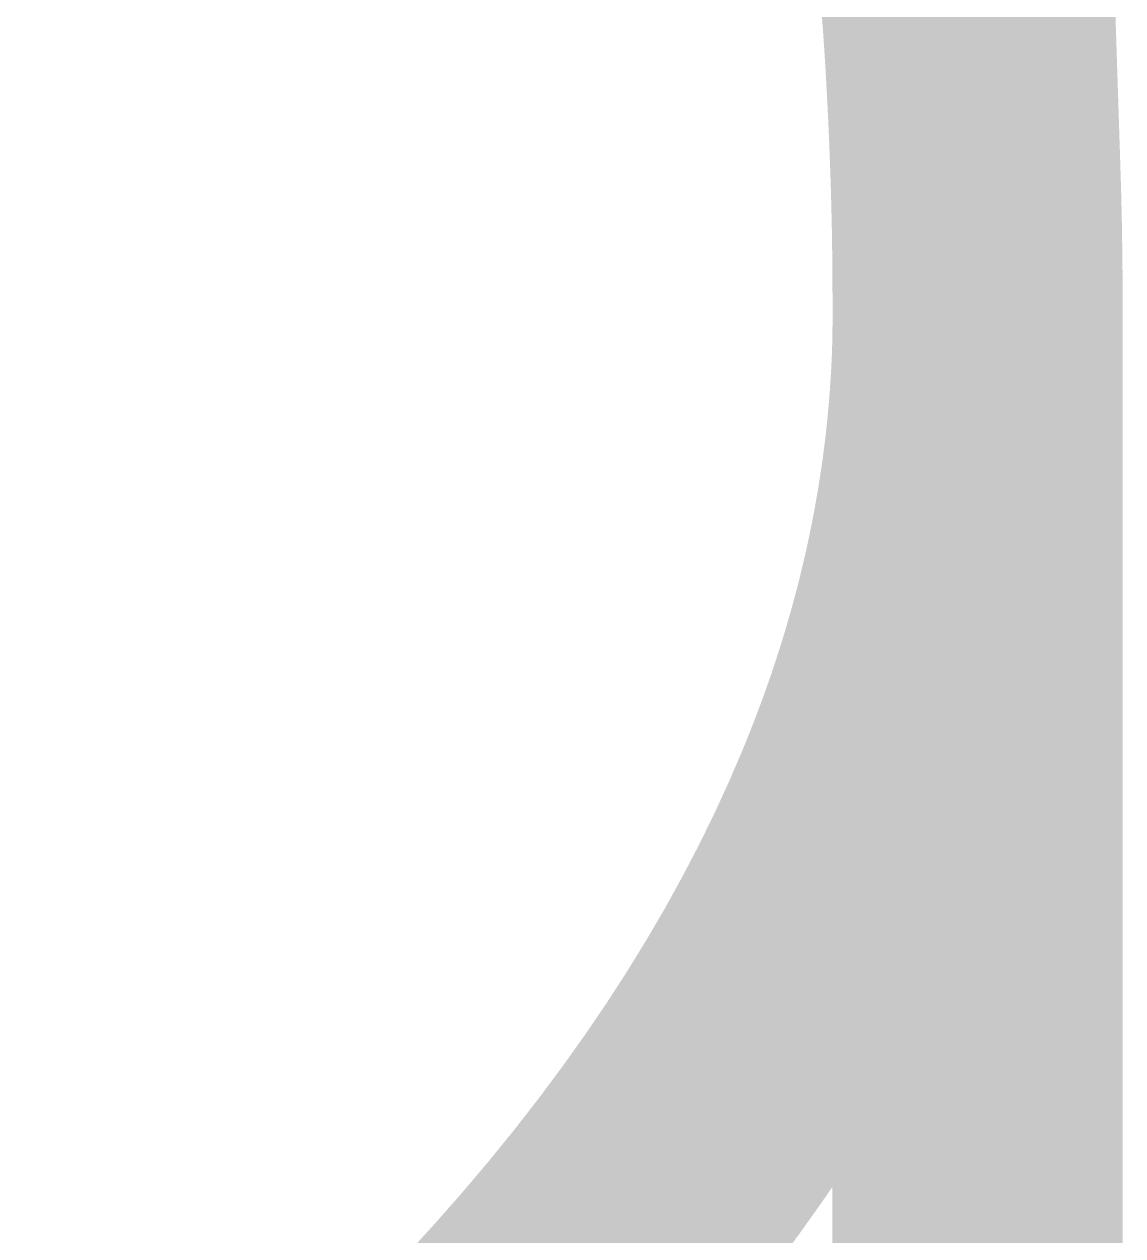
# Model space of a CAD drawing. Header units: inches. Extents: x 0 to 35.2, y -0.7 to 15.9.
# Drawn here: x 25.73018 to 25.732073, y 3.432469 to 3.434557 of the extents above; entities that cross this region are included whole.
import ezdxf

# ---------------------------------------------------------------- set-up
doc = ezdxf.new("R2010")
doc.units = ezdxf.units.IN
doc.header["$MEASUREMENT"] = 0
doc.layers.add('Dimensions', color=6, linetype='Continuous')

msp = doc.modelspace()

# ---------------------------------------------------------------- linework, layer by layer
at = {"layer": 'Dimensions'}
for points in [[(25.7304296, 3.4769658, 0.0005, 0.0005, 0), (25.7318192, 3.4343014, 0.0005, 0.0005, 0)], [(25.731784, 3.4348117, 0.0005, 0.0005, 0), (25.7317858, 3.4347942, 0.0005, 0.0005, 0)], [(25.7317858, 3.4347942, 0.0005, 0.0005, 0), (25.7317876, 3.4347767, 0.0005, 0.0005, 0)], [(25.7317876, 3.4347767, 0.0005, 0.0005, 0), (25.7317894, 3.4347591, 0.0005, 0.0005, 0)], [(25.7317894, 3.4347591, 0.0005, 0.0005, 0), (25.7317911, 3.4347416, 0.0005, 0.0005, 0)], [(25.7317911, 3.4347416, 0.0005, 0.0005, 0), (25.7317927, 3.434724, 0.0005, 0.0005, 0)], [(25.7317927, 3.434724, 0.0005, 0.0005, 0), (25.7317943, 3.4347065, 0.0005, 0.0005, 0)], [(25.7317943, 3.4347065, 0.0005, 0.0005, 0), (25.7317959, 3.4346889, 0.0005, 0.0005, 0)], [(25.7317959, 3.4346889, 0.0005, 0.0005, 0), (25.7317974, 3.4346714, 0.0005, 0.0005, 0)], [(25.7317974, 3.4346714, 0.0005, 0.0005, 0), (25.7317989, 3.4346538, 0.0005, 0.0005, 0)], [(25.7317989, 3.4346538, 0.0005, 0.0005, 0), (25.7318003, 3.4346363, 0.0005, 0.0005, 0)], [(25.7318003, 3.4346363, 0.0005, 0.0005, 0), (25.7318017, 3.4346187, 0.0005, 0.0005, 0)], [(25.7318017, 3.4346187, 0.0005, 0.0005, 0), (25.731803, 3.4346011, 0.0005, 0.0005, 0)], [(25.731803, 3.4346011, 0.0005, 0.0005, 0), (25.7318043, 3.4345836, 0.0005, 0.0005, 0)], [(25.7318043, 3.4345836, 0.0005, 0.0005, 0), (25.7318056, 3.434566, 0.0005, 0.0005, 0)], [(25.7318056, 3.434566, 0.0005, 0.0005, 0), (25.7318068, 3.4345484, 0.0005, 0.0005, 0)], [(25.7318068, 3.4345484, 0.0005, 0.0005, 0), (25.731808, 3.4345309, 0.0005, 0.0005, 0)], [(25.731808, 3.4345309, 0.0005, 0.0005, 0), (25.7318091, 3.4345133, 0.0005, 0.0005, 0)], [(25.7318091, 3.4345133, 0.0005, 0.0005, 0), (25.7318102, 3.4344957, 0.0005, 0.0005, 0)], [(25.7318102, 3.4344957, 0.0005, 0.0005, 0), (25.7318112, 3.4344781, 0.0005, 0.0005, 0)], [(25.7318112, 3.4344781, 0.0005, 0.0005, 0), (25.7318122, 3.4344605, 0.0005, 0.0005, 0)], [(25.7318122, 3.4344605, 0.0005, 0.0005, 0), (25.7318131, 3.434443, 0.0005, 0.0005, 0)], [(25.7318131, 3.434443, 0.0005, 0.0005, 0), (25.731814, 3.4344254, 0.0005, 0.0005, 0)], [(25.731814, 3.4344254, 0.0005, 0.0005, 0), (25.7318149, 3.4344078, 0.0005, 0.0005, 0)], [(25.7318149, 3.4344078, 0.0005, 0.0005, 0), (25.7318157, 3.4343902, 0.0005, 0.0005, 0)], [(25.7318157, 3.4343902, 0.0005, 0.0005, 0), (25.7318165, 3.4343726, 0.0005, 0.0005, 0)], [(25.7318165, 3.4343726, 0.0005, 0.0005, 0), (25.7318172, 3.434355, 0.0005, 0.0005, 0)], [(25.7318172, 3.434355, 0.0005, 0.0005, 0), (25.7318179, 3.4343374, 0.0005, 0.0005, 0)], [(25.7318179, 3.4343374, 0.0005, 0.0005, 0), (25.7318185, 3.4343198, 0.0005, 0.0005, 0)], [(25.7318185, 3.4343198, 0.0005, 0.0005, 0), (25.7318191, 3.4343022, 0.0005, 0.0005, 0)], [(25.7318191, 3.4343022, 0.0005, 0.0005, 0), (25.7318197, 3.4342846, 0.0005, 0.0005, 0)], [(25.7318197, 3.4342846, 0.0005, 0.0005, 0), (25.7318202, 3.434267, 0.0005, 0.0005, 0)], [(25.7318202, 3.434267, 0.0005, 0.0005, 0), (25.7318207, 3.4342494, 0.0005, 0.0005, 0)], [(25.7318207, 3.4342494, 0.0005, 0.0005, 0), (25.7318211, 3.4342318, 0.0005, 0.0005, 0)], [(25.7318211, 3.4342318, 0.0005, 0.0005, 0), (25.7318215, 3.4342142, 0.0005, 0.0005, 0)], [(25.7318215, 3.4342142, 0.0005, 0.0005, 0), (25.7318218, 3.4341966, 0.0005, 0.0005, 0)], [(25.7318218, 3.4341966, 0.0005, 0.0005, 0), (25.7318221, 3.434179, 0.0005, 0.0005, 0)], [(25.7318221, 3.434179, 0.0005, 0.0005, 0), (25.7318223, 3.4341614, 0.0005, 0.0005, 0)], [(25.7318223, 3.4341614, 0.0005, 0.0005, 0), (25.7318225, 3.4341438, 0.0005, 0.0005, 0)], [(25.7318225, 3.4341438, 0.0005, 0.0005, 0), (25.7318227, 3.4341262, 0.0005, 0.0005, 0)], [(25.7318222, 3.4341209, 0.0005, 0.0005, 0), (25.7318225, 3.4341118, 0.0005, 0.0005, 0)], [(25.7318225, 3.4341118, 0.0005, 0.0005, 0), (25.7318227, 3.4341027, 0.0005, 0.0005, 0)], [(25.7318227, 3.4341262, 0.0005, 0.0005, 0), (25.7318228, 3.4341086, 0.0005, 0.0005, 0)], [(25.7318228, 3.4341086, 0.0005, 0.0005, 0), (25.7318229, 3.434091, 0.0005, 0.0005, 0)], [(25.7318227, 3.4341027, 0.0005, 0.0005, 0), (25.7318228, 3.4340936, 0.0005, 0.0005, 0)], [(25.7318228, 3.4340936, 0.0005, 0.0005, 0), (25.731823, 3.4340845, 0.0005, 0.0005, 0)], [(25.7318229, 3.4340734, 0.0005, 0.0005, 0), (25.7318229, 3.434091, 0.0005, 0.0005, 0)], [(25.7318229, 3.4340558, 0.0005, 0.0005, 0), (25.7318229, 3.4340734, 0.0005, 0.0005, 0)], [(25.731823, 3.4340754, 0.0005, 0.0005, 0), (25.731823, 3.4340845, 0.0005, 0.0005, 0)], [(25.731823, 3.4340754, 0.0005, 0.0005, 0), (25.7318231, 3.4340663, 0.0005, 0.0005, 0)], [(25.7318231, 3.4340572, 0.0005, 0.0005, 0), (25.7318231, 3.4340663, 0.0005, 0.0005, 0)], [(25.7318228, 3.4340382, 0.0005, 0.0005, 0), (25.7318229, 3.4340558, 0.0005, 0.0005, 0)], [(25.731823, 3.434039, 0.0005, 0.0005, 0), (25.7318231, 3.4340481, 0.0005, 0.0005, 0)], [(25.7318231, 3.4340481, 0.0005, 0.0005, 0), (25.7318231, 3.4340572, 0.0005, 0.0005, 0)], [(25.7318227, 3.4340206, 0.0005, 0.0005, 0), (25.7318228, 3.4340382, 0.0005, 0.0005, 0)], [(25.7318227, 3.4340208, 0.0005, 0.0005, 0), (25.7318229, 3.4340299, 0.0005, 0.0005, 0)], [(25.7318229, 3.4340299, 0.0005, 0.0005, 0), (25.731823, 3.434039, 0.0005, 0.0005, 0)], [(25.731822, 3.4339935, 0.0005, 0.0005, 0), (25.7318223, 3.4340026, 0.0005, 0.0005, 0)], [(25.7318223, 3.4340026, 0.0005, 0.0005, 0), (25.7318225, 3.4340117, 0.0005, 0.0005, 0)], [(25.7318225, 3.4340117, 0.0005, 0.0005, 0), (25.7318227, 3.4340208, 0.0005, 0.0005, 0)], [(25.7318227, 2.4712727, 0.0005, 0.0005, 0), (25.7318227, 3.4340206, 0.0005, 0.0005, 0)], [(25.7318214, 3.4339753, 0.0005, 0.0005, 0), (25.7318217, 3.4339844, 0.0005, 0.0005, 0)], [(25.7318217, 3.4339844, 0.0005, 0.0005, 0), (25.731822, 3.4339935, 0.0005, 0.0005, 0)], [(25.7318206, 3.4339571, 0.0005, 0.0005, 0), (25.731821, 3.4339662, 0.0005, 0.0005, 0)], [(25.731821, 3.4339662, 0.0005, 0.0005, 0), (25.7318214, 3.4339753, 0.0005, 0.0005, 0)], [(25.731819, 3.4339298, 0.0005, 0.0005, 0), (25.7318196, 3.4339389, 0.0005, 0.0005, 0)], [(25.7318196, 3.4339389, 0.0005, 0.0005, 0), (25.7318201, 3.433948, 0.0005, 0.0005, 0)], [(25.7318201, 3.433948, 0.0005, 0.0005, 0), (25.7318206, 3.4339571, 0.0005, 0.0005, 0)], [(25.7318178, 3.4339116, 0.0005, 0.0005, 0), (25.7318184, 3.4339207, 0.0005, 0.0005, 0)], [(25.7318184, 3.4339207, 0.0005, 0.0005, 0), (25.731819, 3.4339298, 0.0005, 0.0005, 0)], [(25.7318164, 3.4338934, 0.0005, 0.0005, 0), (25.7318171, 3.4339025, 0.0005, 0.0005, 0)], [(25.7318171, 3.4339025, 0.0005, 0.0005, 0), (25.7318178, 3.4339116, 0.0005, 0.0005, 0)], [(25.7318149, 3.4338752, 0.0005, 0.0005, 0), (25.7318157, 3.4338843, 0.0005, 0.0005, 0)], [(25.7318157, 3.4338843, 0.0005, 0.0005, 0), (25.7318164, 3.4338934, 0.0005, 0.0005, 0)], [(25.7318123, 3.4338479, 0.0005, 0.0005, 0), (25.7318132, 3.433857, 0.0005, 0.0005, 0)], [(25.7318132, 3.433857, 0.0005, 0.0005, 0), (25.7318141, 3.4338661, 0.0005, 0.0005, 0)], [(25.7318141, 3.4338661, 0.0005, 0.0005, 0), (25.7318149, 3.4338752, 0.0005, 0.0005, 0)], [(25.7318104, 3.4338297, 0.0005, 0.0005, 0), (25.7318114, 3.4338388, 0.0005, 0.0005, 0)], [(25.7318114, 3.4338388, 0.0005, 0.0005, 0), (25.7318123, 3.4338479, 0.0005, 0.0005, 0)], [(25.7318083, 3.4338115, 0.0005, 0.0005, 0), (25.7318094, 3.4338206, 0.0005, 0.0005, 0)], [(25.7318094, 3.4338206, 0.0005, 0.0005, 0), (25.7318104, 3.4338297, 0.0005, 0.0005, 0)], [(25.7318049, 3.4337842, 0.0005, 0.0005, 0), (25.731806, 3.4337933, 0.0005, 0.0005, 0)], [(25.731806, 3.4337933, 0.0005, 0.0005, 0), (25.7318072, 3.4338024, 0.0005, 0.0005, 0)], [(25.7318072, 3.4338024, 0.0005, 0.0005, 0), (25.7318083, 3.4338115, 0.0005, 0.0005, 0)], [(25.7318024, 3.4337661, 0.0005, 0.0005, 0), (25.7318036, 3.4337752, 0.0005, 0.0005, 0)], [(25.7318036, 3.4337752, 0.0005, 0.0005, 0), (25.7318049, 3.4337842, 0.0005, 0.0005, 0)], [(25.7317997, 3.4337479, 0.0005, 0.0005, 0), (25.7318011, 3.433757, 0.0005, 0.0005, 0)], [(25.7318011, 3.433757, 0.0005, 0.0005, 0), (25.7318024, 3.4337661, 0.0005, 0.0005, 0)], [(25.7317955, 3.4337206, 0.0005, 0.0005, 0), (25.7317969, 3.4337297, 0.0005, 0.0005, 0)], [(25.7317969, 3.4337297, 0.0005, 0.0005, 0), (25.7317983, 3.4337388, 0.0005, 0.0005, 0)], [(25.7317983, 3.4337388, 0.0005, 0.0005, 0), (25.7317997, 3.4337479, 0.0005, 0.0005, 0)], [(25.7317924, 3.4337025, 0.0005, 0.0005, 0), (25.731794, 3.4337116, 0.0005, 0.0005, 0)], [(25.731794, 3.4337116, 0.0005, 0.0005, 0), (25.7317955, 3.4337206, 0.0005, 0.0005, 0)], [(25.7317892, 3.4336843, 0.0005, 0.0005, 0), (25.7317908, 3.4336934, 0.0005, 0.0005, 0)], [(25.7317908, 3.4336934, 0.0005, 0.0005, 0), (25.7317924, 3.4337025, 0.0005, 0.0005, 0)], [(25.7317859, 3.4336662, 0.0005, 0.0005, 0), (25.7317876, 3.4336752, 0.0005, 0.0005, 0)], [(25.7317876, 3.4336752, 0.0005, 0.0005, 0), (25.7317892, 3.4336843, 0.0005, 0.0005, 0)], [(25.7317805, 3.433639, 0.0005, 0.0005, 0), (25.7317824, 3.433648, 0.0005, 0.0005, 0)], [(25.7317824, 3.433648, 0.0005, 0.0005, 0), (25.7317841, 3.4336571, 0.0005, 0.0005, 0)], [(25.7317841, 3.4336571, 0.0005, 0.0005, 0), (25.7317859, 3.4336662, 0.0005, 0.0005, 0)], [(25.7317768, 3.4336208, 0.0005, 0.0005, 0), (25.7317787, 3.4336299, 0.0005, 0.0005, 0)], [(25.7317787, 3.4336299, 0.0005, 0.0005, 0), (25.7317805, 3.433639, 0.0005, 0.0005, 0)], [(25.7317729, 3.4336027, 0.0005, 0.0005, 0), (25.7317748, 3.4336118, 0.0005, 0.0005, 0)], [(25.7317748, 3.4336118, 0.0005, 0.0005, 0), (25.7317768, 3.4336208, 0.0005, 0.0005, 0)], [(25.7317667, 3.4335755, 0.0005, 0.0005, 0), (25.7317688, 3.4335846, 0.0005, 0.0005, 0)], [(25.7317688, 3.4335846, 0.0005, 0.0005, 0), (25.7317709, 3.4335936, 0.0005, 0.0005, 0)], [(25.7317709, 3.4335936, 0.0005, 0.0005, 0), (25.7317729, 3.4336027, 0.0005, 0.0005, 0)], [(25.7317624, 3.4335574, 0.0005, 0.0005, 0), (25.7317646, 3.4335665, 0.0005, 0.0005, 0)], [(25.7317646, 3.4335665, 0.0005, 0.0005, 0), (25.7317667, 3.4335755, 0.0005, 0.0005, 0)], [(25.7317579, 3.4335393, 0.0005, 0.0005, 0), (25.7317602, 3.4335483, 0.0005, 0.0005, 0)], [(25.7317602, 3.4335483, 0.0005, 0.0005, 0), (25.7317624, 3.4335574, 0.0005, 0.0005, 0)], [(25.731751, 3.4335121, 0.0005, 0.0005, 0), (25.7317533, 3.4335212, 0.0005, 0.0005, 0)], [(25.7317533, 3.4335212, 0.0005, 0.0005, 0), (25.7317557, 3.4335302, 0.0005, 0.0005, 0)], [(25.7317557, 3.4335302, 0.0005, 0.0005, 0), (25.7317579, 3.4335393, 0.0005, 0.0005, 0)], [(25.7317461, 3.4334941, 0.0005, 0.0005, 0), (25.7317485, 3.4335031, 0.0005, 0.0005, 0)], [(25.7317485, 3.4335031, 0.0005, 0.0005, 0), (25.731751, 3.4335121, 0.0005, 0.0005, 0)], [(25.7317411, 3.433476, 0.0005, 0.0005, 0), (25.7317436, 3.433485, 0.0005, 0.0005, 0)], [(25.7317436, 3.433485, 0.0005, 0.0005, 0), (25.7317461, 3.4334941, 0.0005, 0.0005, 0)], [(25.7317359, 3.4334579, 0.0005, 0.0005, 0), (25.7317385, 3.433467, 0.0005, 0.0005, 0)], [(25.7317385, 3.433467, 0.0005, 0.0005, 0), (25.7317411, 3.433476, 0.0005, 0.0005, 0)], [(25.7317279, 3.4334308, 0.0005, 0.0005, 0), (25.7317306, 3.4334399, 0.0005, 0.0005, 0)], [(25.7317306, 3.4334399, 0.0005, 0.0005, 0), (25.7317333, 3.4334489, 0.0005, 0.0005, 0)], [(25.7317333, 3.4334489, 0.0005, 0.0005, 0), (25.7317359, 3.4334579, 0.0005, 0.0005, 0)], [(25.7317223, 3.4334128, 0.0005, 0.0005, 0), (25.7317251, 3.4334218, 0.0005, 0.0005, 0)], [(25.7317251, 3.4334218, 0.0005, 0.0005, 0), (25.7317279, 3.4334308, 0.0005, 0.0005, 0)], [(25.7317166, 3.4333948, 0.0005, 0.0005, 0), (25.7317194, 3.4334038, 0.0005, 0.0005, 0)], [(25.7317194, 3.4334038, 0.0005, 0.0005, 0), (25.7317223, 3.4334128, 0.0005, 0.0005, 0)], [(25.7317077, 3.4333677, 0.0005, 0.0005, 0), (25.7317107, 3.4333767, 0.0005, 0.0005, 0)], [(25.7317107, 3.4333767, 0.0005, 0.0005, 0), (25.7317136, 3.4333857, 0.0005, 0.0005, 0)], [(25.7317136, 3.4333857, 0.0005, 0.0005, 0), (25.7317166, 3.4333948, 0.0005, 0.0005, 0)], [(25.7317016, 3.4333497, 0.0005, 0.0005, 0), (25.7317046, 3.4333587, 0.0005, 0.0005, 0)], [(25.7317046, 3.4333587, 0.0005, 0.0005, 0), (25.7317077, 3.4333677, 0.0005, 0.0005, 0)], [(25.7316953, 3.4333317, 0.0005, 0.0005, 0), (25.7316984, 3.4333407, 0.0005, 0.0005, 0)], [(25.7316984, 3.4333407, 0.0005, 0.0005, 0), (25.7317016, 3.4333497, 0.0005, 0.0005, 0)], [(25.7316856, 3.4333047, 0.0005, 0.0005, 0), (25.7316889, 3.4333137, 0.0005, 0.0005, 0)], [(25.7316889, 3.4333137, 0.0005, 0.0005, 0), (25.7316921, 3.4333227, 0.0005, 0.0005, 0)], [(25.7316921, 3.4333227, 0.0005, 0.0005, 0), (25.7316953, 3.4333317, 0.0005, 0.0005, 0)], [(25.7316789, 3.4332868, 0.0005, 0.0005, 0), (25.7316823, 3.4332958, 0.0005, 0.0005, 0)], [(25.7316823, 3.4332958, 0.0005, 0.0005, 0), (25.7316856, 3.4333047, 0.0005, 0.0005, 0)], [(25.7316721, 3.4332688, 0.0005, 0.0005, 0), (25.7316755, 3.4332778, 0.0005, 0.0005, 0)], [(25.7316755, 3.4332778, 0.0005, 0.0005, 0), (25.7316789, 3.4332868, 0.0005, 0.0005, 0)], [(25.7316616, 3.4332419, 0.0005, 0.0005, 0), (25.7316651, 3.4332509, 0.0005, 0.0005, 0)], [(25.7316651, 3.4332509, 0.0005, 0.0005, 0), (25.7316686, 3.4332598, 0.0005, 0.0005, 0)], [(25.7316686, 3.4332598, 0.0005, 0.0005, 0), (25.7316721, 3.4332688, 0.0005, 0.0005, 0)], [(25.7316544, 3.433224, 0.0005, 0.0005, 0), (25.731658, 3.4332329, 0.0005, 0.0005, 0)], [(25.731658, 3.4332329, 0.0005, 0.0005, 0), (25.7316616, 3.4332419, 0.0005, 0.0005, 0)], [(25.7316246, 3.4331539, 0.0005, 0.0005, 0), (25.7316507, 3.433215, 0.0005, 0.0005, 0)], [(25.7316507, 3.433215, 0.0005, 0.0005, 0), (25.7316544, 3.433224, 0.0005, 0.0005, 0)], [(25.7315967, 3.4330929, 0.0005, 0.0005, 0), (25.7316246, 3.4331539, 0.0005, 0.0005, 0)], [(25.731567, 3.4330322, 0.0005, 0.0005, 0), (25.7315967, 3.4330929, 0.0005, 0.0005, 0)], [(25.7315355, 3.4329716, 0.0005, 0.0005, 0), (25.731567, 3.4330322, 0.0005, 0.0005, 0)], [(25.7315022, 3.4329112, 0.0005, 0.0005, 0), (25.7315355, 3.4329716, 0.0005, 0.0005, 0)], [(25.7314671, 3.432851, 0.0005, 0.0005, 0), (25.7315022, 3.4329112, 0.0005, 0.0005, 0)], [(25.7314302, 3.432791, 0.0005, 0.0005, 0), (25.7314671, 3.432851, 0.0005, 0.0005, 0)], [(25.7313916, 3.4327313, 0.0005, 0.0005, 0), (25.7314302, 3.432791, 0.0005, 0.0005, 0)], [(25.7313511, 3.4326718, 0.0005, 0.0005, 0), (25.7313916, 3.4327313, 0.0005, 0.0005, 0)], [(25.7313089, 3.4326126, 0.0005, 0.0005, 0), (25.7313511, 3.4326718, 0.0005, 0.0005, 0)], [(25.731265, 3.4325536, 0.0005, 0.0005, 0), (25.7313089, 3.4326126, 0.0005, 0.0005, 0)], [(25.7312193, 3.4324949, 0.0005, 0.0005, 0), (25.731265, 3.4325536, 0.0005, 0.0005, 0)], [(25.7311718, 3.4324365, 0.0005, 0.0005, 0), (25.7312193, 3.4324949, 0.0005, 0.0005, 0)], [(25.7311226, 3.4323784, 0.0005, 0.0005, 0), (25.7311718, 3.4324365, 0.0005, 0.0005, 0)], [(25.7310717, 3.4323206, 0.0005, 0.0005, 0), (25.7311226, 3.4323784, 0.0005, 0.0005, 0)], [(25.7310191, 3.4322631, 0.0005, 0.0005, 0), (25.7310717, 3.4323206, 0.0005, 0.0005, 0)], [(25.7309648, 3.432206, 0.0005, 0.0005, 0), (25.7310191, 3.4322631, 0.0005, 0.0005, 0)]]:
    msp.add_lwpolyline(points, format="xyseb", dxfattribs=at)
for points in [[(25.7316608, 3.4347942, 0.00025, 0.00025, 1), (25.7319108, 3.4347942, 0.00025, 0.00025, 1)], [(25.7316608, 3.4347942, 0.00025, 0.00025, 1), (25.7319108, 3.4347942, 0.00025, 0.00025, 1)], [(25.7316626, 3.4347767, 0.00025, 0.00025, 1), (25.7319126, 3.4347767, 0.00025, 0.00025, 1)], [(25.7316626, 3.4347767, 0.00025, 0.00025, 1), (25.7319126, 3.4347767, 0.00025, 0.00025, 1)], [(25.7316644, 3.4347591, 0.00025, 0.00025, 1), (25.7319144, 3.4347591, 0.00025, 0.00025, 1)], [(25.7316644, 3.4347591, 0.00025, 0.00025, 1), (25.7319144, 3.4347591, 0.00025, 0.00025, 1)], [(25.7316661, 3.4347416, 0.00025, 0.00025, 1), (25.7319161, 3.4347416, 0.00025, 0.00025, 1)], [(25.7316661, 3.4347416, 0.00025, 0.00025, 1), (25.7319161, 3.4347416, 0.00025, 0.00025, 1)], [(25.7316677, 3.434724, 0.00025, 0.00025, 1), (25.7319177, 3.434724, 0.00025, 0.00025, 1)], [(25.7316677, 3.434724, 0.00025, 0.00025, 1), (25.7319177, 3.434724, 0.00025, 0.00025, 1)], [(25.7316693, 3.4347065, 0.00025, 0.00025, 1), (25.7319193, 3.4347065, 0.00025, 0.00025, 1)], [(25.7316693, 3.4347065, 0.00025, 0.00025, 1), (25.7319193, 3.4347065, 0.00025, 0.00025, 1)], [(25.7316709, 3.4346889, 0.00025, 0.00025, 1), (25.7319209, 3.4346889, 0.00025, 0.00025, 1)], [(25.7316709, 3.4346889, 0.00025, 0.00025, 1), (25.7319209, 3.4346889, 0.00025, 0.00025, 1)], [(25.7316724, 3.4346714, 0.00025, 0.00025, 1), (25.7319224, 3.4346714, 0.00025, 0.00025, 1)], [(25.7316724, 3.4346714, 0.00025, 0.00025, 1), (25.7319224, 3.4346714, 0.00025, 0.00025, 1)], [(25.7316739, 3.4346538, 0.00025, 0.00025, 1), (25.7319239, 3.4346538, 0.00025, 0.00025, 1)], [(25.7316739, 3.4346538, 0.00025, 0.00025, 1), (25.7319239, 3.4346538, 0.00025, 0.00025, 1)], [(25.7316753, 3.4346363, 0.00025, 0.00025, 1), (25.7319253, 3.4346363, 0.00025, 0.00025, 1)], [(25.7316753, 3.4346363, 0.00025, 0.00025, 1), (25.7319253, 3.4346363, 0.00025, 0.00025, 1)], [(25.7316767, 3.4346187, 0.00025, 0.00025, 1), (25.7319267, 3.4346187, 0.00025, 0.00025, 1)], [(25.7316767, 3.4346187, 0.00025, 0.00025, 1), (25.7319267, 3.4346187, 0.00025, 0.00025, 1)], [(25.731678, 3.4346011, 0.00025, 0.00025, 1), (25.731928, 3.4346011, 0.00025, 0.00025, 1)], [(25.731678, 3.4346011, 0.00025, 0.00025, 1), (25.731928, 3.4346011, 0.00025, 0.00025, 1)], [(25.7316793, 3.4345836, 0.00025, 0.00025, 1), (25.7319293, 3.4345836, 0.00025, 0.00025, 1)], [(25.7316793, 3.4345836, 0.00025, 0.00025, 1), (25.7319293, 3.4345836, 0.00025, 0.00025, 1)], [(25.7316806, 3.434566, 0.00025, 0.00025, 1), (25.7319306, 3.434566, 0.00025, 0.00025, 1)], [(25.7316806, 3.434566, 0.00025, 0.00025, 1), (25.7319306, 3.434566, 0.00025, 0.00025, 1)], [(25.7316818, 3.4345484, 0.00025, 0.00025, 1), (25.7319318, 3.4345484, 0.00025, 0.00025, 1)], [(25.7316818, 3.4345484, 0.00025, 0.00025, 1), (25.7319318, 3.4345484, 0.00025, 0.00025, 1)], [(25.731683, 3.4345309, 0.00025, 0.00025, 1), (25.731933, 3.4345309, 0.00025, 0.00025, 1)], [(25.731683, 3.4345309, 0.00025, 0.00025, 1), (25.731933, 3.4345309, 0.00025, 0.00025, 1)], [(25.7316841, 3.4345133, 0.00025, 0.00025, 1), (25.7319341, 3.4345133, 0.00025, 0.00025, 1)], [(25.7316841, 3.4345133, 0.00025, 0.00025, 1), (25.7319341, 3.4345133, 0.00025, 0.00025, 1)], [(25.7316852, 3.4344957, 0.00025, 0.00025, 1), (25.7319352, 3.4344957, 0.00025, 0.00025, 1)], [(25.7316852, 3.4344957, 0.00025, 0.00025, 1), (25.7319352, 3.4344957, 0.00025, 0.00025, 1)], [(25.7316862, 3.4344781, 0.00025, 0.00025, 1), (25.7319362, 3.4344781, 0.00025, 0.00025, 1)], [(25.7316862, 3.4344781, 0.00025, 0.00025, 1), (25.7319362, 3.4344781, 0.00025, 0.00025, 1)], [(25.7316872, 3.4344605, 0.00025, 0.00025, 1), (25.7319372, 3.4344605, 0.00025, 0.00025, 1)], [(25.7316872, 3.4344605, 0.00025, 0.00025, 1), (25.7319372, 3.4344605, 0.00025, 0.00025, 1)], [(25.7316881, 3.434443, 0.00025, 0.00025, 1), (25.7319381, 3.434443, 0.00025, 0.00025, 1)], [(25.7316881, 3.434443, 0.00025, 0.00025, 1), (25.7319381, 3.434443, 0.00025, 0.00025, 1)], [(25.731689, 3.4344254, 0.00025, 0.00025, 1), (25.731939, 3.4344254, 0.00025, 0.00025, 1)], [(25.731689, 3.4344254, 0.00025, 0.00025, 1), (25.731939, 3.4344254, 0.00025, 0.00025, 1)], [(25.7316899, 3.4344078, 0.00025, 0.00025, 1), (25.7319399, 3.4344078, 0.00025, 0.00025, 1)], [(25.7316899, 3.4344078, 0.00025, 0.00025, 1), (25.7319399, 3.4344078, 0.00025, 0.00025, 1)], [(25.7316907, 3.4343902, 0.00025, 0.00025, 1), (25.7319407, 3.4343902, 0.00025, 0.00025, 1)], [(25.7316907, 3.4343902, 0.00025, 0.00025, 1), (25.7319407, 3.4343902, 0.00025, 0.00025, 1)], [(25.7316915, 3.4343726, 0.00025, 0.00025, 1), (25.7319415, 3.4343726, 0.00025, 0.00025, 1)], [(25.7316915, 3.4343726, 0.00025, 0.00025, 1), (25.7319415, 3.4343726, 0.00025, 0.00025, 1)], [(25.7316922, 3.434355, 0.00025, 0.00025, 1), (25.7319422, 3.434355, 0.00025, 0.00025, 1)], [(25.7316922, 3.434355, 0.00025, 0.00025, 1), (25.7319422, 3.434355, 0.00025, 0.00025, 1)], [(25.7316929, 3.4343374, 0.00025, 0.00025, 1), (25.7319429, 3.4343374, 0.00025, 0.00025, 1)], [(25.7316929, 3.4343374, 0.00025, 0.00025, 1), (25.7319429, 3.4343374, 0.00025, 0.00025, 1)], [(25.7316935, 3.4343198, 0.00025, 0.00025, 1), (25.7319435, 3.4343198, 0.00025, 0.00025, 1)], [(25.7316935, 3.4343198, 0.00025, 0.00025, 1), (25.7319435, 3.4343198, 0.00025, 0.00025, 1)], [(25.7316941, 3.4343022, 0.00025, 0.00025, 1), (25.7319441, 3.4343022, 0.00025, 0.00025, 1)], [(25.7316941, 3.4343022, 0.00025, 0.00025, 1), (25.7319441, 3.4343022, 0.00025, 0.00025, 1)], [(25.7316942, 3.4343014, 0.00025, 0.00025, 1), (25.7319442, 3.4343014, 0.00025, 0.00025, 1)], [(25.7316947, 3.4342846, 0.00025, 0.00025, 1), (25.7319447, 3.4342846, 0.00025, 0.00025, 1)], [(25.7316947, 3.4342846, 0.00025, 0.00025, 1), (25.7319447, 3.4342846, 0.00025, 0.00025, 1)], [(25.7316952, 3.434267, 0.00025, 0.00025, 1), (25.7319452, 3.434267, 0.00025, 0.00025, 1)], [(25.7316952, 3.434267, 0.00025, 0.00025, 1), (25.7319452, 3.434267, 0.00025, 0.00025, 1)], [(25.7316957, 3.4342494, 0.00025, 0.00025, 1), (25.7319457, 3.4342494, 0.00025, 0.00025, 1)], [(25.7316957, 3.4342494, 0.00025, 0.00025, 1), (25.7319457, 3.4342494, 0.00025, 0.00025, 1)], [(25.7316961, 3.4342318, 0.00025, 0.00025, 1), (25.7319461, 3.4342318, 0.00025, 0.00025, 1)], [(25.7316961, 3.4342318, 0.00025, 0.00025, 1), (25.7319461, 3.4342318, 0.00025, 0.00025, 1)], [(25.7316965, 3.4342142, 0.00025, 0.00025, 1), (25.7319465, 3.4342142, 0.00025, 0.00025, 1)], [(25.7316965, 3.4342142, 0.00025, 0.00025, 1), (25.7319465, 3.4342142, 0.00025, 0.00025, 1)], [(25.7316968, 3.4341966, 0.00025, 0.00025, 1), (25.7319468, 3.4341966, 0.00025, 0.00025, 1)], [(25.7316968, 3.4341966, 0.00025, 0.00025, 1), (25.7319468, 3.4341966, 0.00025, 0.00025, 1)], [(25.7316971, 3.434179, 0.00025, 0.00025, 1), (25.7319471, 3.434179, 0.00025, 0.00025, 1)], [(25.7316971, 3.434179, 0.00025, 0.00025, 1), (25.7319471, 3.434179, 0.00025, 0.00025, 1)], [(25.7316973, 3.4341614, 0.00025, 0.00025, 1), (25.7319473, 3.4341614, 0.00025, 0.00025, 1)], [(25.7316973, 3.4341614, 0.00025, 0.00025, 1), (25.7319473, 3.4341614, 0.00025, 0.00025, 1)], [(25.7316975, 3.4341438, 0.00025, 0.00025, 1), (25.7319475, 3.4341438, 0.00025, 0.00025, 1)], [(25.7316975, 3.4341438, 0.00025, 0.00025, 1), (25.7319475, 3.4341438, 0.00025, 0.00025, 1)], [(25.7316972, 3.4341209, 0.00025, 0.00025, 1), (25.7319472, 3.4341209, 0.00025, 0.00025, 1)], [(25.7316975, 3.4341118, 0.00025, 0.00025, 1), (25.7319475, 3.4341118, 0.00025, 0.00025, 1)], [(25.7316975, 3.4341118, 0.00025, 0.00025, 1), (25.7319475, 3.4341118, 0.00025, 0.00025, 1)], [(25.7316977, 3.4341262, 0.00025, 0.00025, 1), (25.7319477, 3.4341262, 0.00025, 0.00025, 1)], [(25.7316977, 3.4341262, 0.00025, 0.00025, 1), (25.7319477, 3.4341262, 0.00025, 0.00025, 1)], [(25.7316978, 3.4341086, 0.00025, 0.00025, 1), (25.7319478, 3.4341086, 0.00025, 0.00025, 1)], [(25.7316978, 3.4341086, 0.00025, 0.00025, 1), (25.7319478, 3.4341086, 0.00025, 0.00025, 1)], [(25.7316977, 3.4341027, 0.00025, 0.00025, 1), (25.7319477, 3.4341027, 0.00025, 0.00025, 1)], [(25.7316977, 3.4341027, 0.00025, 0.00025, 1), (25.7319477, 3.4341027, 0.00025, 0.00025, 1)], [(25.7316978, 3.4340936, 0.00025, 0.00025, 1), (25.7319478, 3.4340936, 0.00025, 0.00025, 1)], [(25.7316978, 3.4340936, 0.00025, 0.00025, 1), (25.7319478, 3.4340936, 0.00025, 0.00025, 1)], [(25.7316979, 3.434091, 0.00025, 0.00025, 1), (25.7319479, 3.434091, 0.00025, 0.00025, 1)], [(25.7316979, 3.434091, 0.00025, 0.00025, 1), (25.7319479, 3.434091, 0.00025, 0.00025, 1)], [(25.7316979, 3.4340734, 0.00025, 0.00025, 1), (25.7319479, 3.4340734, 0.00025, 0.00025, 1)], [(25.7316979, 3.4340734, 0.00025, 0.00025, 1), (25.7319479, 3.4340734, 0.00025, 0.00025, 1)], [(25.731698, 3.4340845, 0.00025, 0.00025, 1), (25.731948, 3.4340845, 0.00025, 0.00025, 1)], [(25.731698, 3.4340845, 0.00025, 0.00025, 1), (25.731948, 3.4340845, 0.00025, 0.00025, 1)], [(25.731698, 3.4340754, 0.00025, 0.00025, 1), (25.731948, 3.4340754, 0.00025, 0.00025, 1)], [(25.731698, 3.4340754, 0.00025, 0.00025, 1), (25.731948, 3.4340754, 0.00025, 0.00025, 1)], [(25.7316981, 3.4340663, 0.00025, 0.00025, 1), (25.7319481, 3.4340663, 0.00025, 0.00025, 1)], [(25.7316981, 3.4340663, 0.00025, 0.00025, 1), (25.7319481, 3.4340663, 0.00025, 0.00025, 1)], [(25.7316979, 3.4340558, 0.00025, 0.00025, 1), (25.7319479, 3.4340558, 0.00025, 0.00025, 1)], [(25.7316979, 3.4340558, 0.00025, 0.00025, 1), (25.7319479, 3.4340558, 0.00025, 0.00025, 1)], [(25.7316981, 3.4340572, 0.00025, 0.00025, 1), (25.7319481, 3.4340572, 0.00025, 0.00025, 1)], [(25.7316981, 3.4340572, 0.00025, 0.00025, 1), (25.7319481, 3.4340572, 0.00025, 0.00025, 1)], [(25.7316981, 3.4340481, 0.00025, 0.00025, 1), (25.7319481, 3.4340481, 0.00025, 0.00025, 1)], [(25.7316981, 3.4340481, 0.00025, 0.00025, 1), (25.7319481, 3.4340481, 0.00025, 0.00025, 1)], [(25.7316978, 3.4340382, 0.00025, 0.00025, 1), (25.7319478, 3.4340382, 0.00025, 0.00025, 1)], [(25.7316978, 3.4340382, 0.00025, 0.00025, 1), (25.7319478, 3.4340382, 0.00025, 0.00025, 1)], [(25.7316979, 3.4340299, 0.00025, 0.00025, 1), (25.7319479, 3.4340299, 0.00025, 0.00025, 1)], [(25.7316979, 3.4340299, 0.00025, 0.00025, 1), (25.7319479, 3.4340299, 0.00025, 0.00025, 1)], [(25.731698, 3.434039, 0.00025, 0.00025, 1), (25.731948, 3.434039, 0.00025, 0.00025, 1)], [(25.731698, 3.434039, 0.00025, 0.00025, 1), (25.731948, 3.434039, 0.00025, 0.00025, 1)], [(25.7316973, 3.4340026, 0.00025, 0.00025, 1), (25.7319473, 3.4340026, 0.00025, 0.00025, 1)], [(25.7316973, 3.4340026, 0.00025, 0.00025, 1), (25.7319473, 3.4340026, 0.00025, 0.00025, 1)], [(25.7316975, 3.4340117, 0.00025, 0.00025, 1), (25.7319475, 3.4340117, 0.00025, 0.00025, 1)], [(25.7316975, 3.4340117, 0.00025, 0.00025, 1), (25.7319475, 3.4340117, 0.00025, 0.00025, 1)], [(25.7316977, 3.4340208, 0.00025, 0.00025, 1), (25.7319477, 3.4340208, 0.00025, 0.00025, 1)], [(25.7316977, 3.4340208, 0.00025, 0.00025, 1), (25.7319477, 3.4340208, 0.00025, 0.00025, 1)], [(25.7316977, 3.4340206, 0.00025, 0.00025, 1), (25.7319477, 3.4340206, 0.00025, 0.00025, 1)], [(25.7316977, 3.4340206, 0.00025, 0.00025, 1), (25.7319477, 3.4340206, 0.00025, 0.00025, 1)], [(25.7316967, 3.4339844, 0.00025, 0.00025, 1), (25.7319467, 3.4339844, 0.00025, 0.00025, 1)], [(25.7316967, 3.4339844, 0.00025, 0.00025, 1), (25.7319467, 3.4339844, 0.00025, 0.00025, 1)], [(25.731697, 3.4339935, 0.00025, 0.00025, 1), (25.731947, 3.4339935, 0.00025, 0.00025, 1)], [(25.731697, 3.4339935, 0.00025, 0.00025, 1), (25.731947, 3.4339935, 0.00025, 0.00025, 1)], [(25.731696, 3.4339662, 0.00025, 0.00025, 1), (25.731946, 3.4339662, 0.00025, 0.00025, 1)], [(25.731696, 3.4339662, 0.00025, 0.00025, 1), (25.731946, 3.4339662, 0.00025, 0.00025, 1)], [(25.7316964, 3.4339753, 0.00025, 0.00025, 1), (25.7319464, 3.4339753, 0.00025, 0.00025, 1)], [(25.7316964, 3.4339753, 0.00025, 0.00025, 1), (25.7319464, 3.4339753, 0.00025, 0.00025, 1)], [(25.7316946, 3.4339389, 0.00025, 0.00025, 1), (25.7319446, 3.4339389, 0.00025, 0.00025, 1)], [(25.7316946, 3.4339389, 0.00025, 0.00025, 1), (25.7319446, 3.4339389, 0.00025, 0.00025, 1)], [(25.7316951, 3.433948, 0.00025, 0.00025, 1), (25.7319451, 3.433948, 0.00025, 0.00025, 1)], [(25.7316951, 3.433948, 0.00025, 0.00025, 1), (25.7319451, 3.433948, 0.00025, 0.00025, 1)], [(25.7316956, 3.4339571, 0.00025, 0.00025, 1), (25.7319456, 3.4339571, 0.00025, 0.00025, 1)], [(25.7316956, 3.4339571, 0.00025, 0.00025, 1), (25.7319456, 3.4339571, 0.00025, 0.00025, 1)], [(25.7316934, 3.4339207, 0.00025, 0.00025, 1), (25.7319434, 3.4339207, 0.00025, 0.00025, 1)], [(25.7316934, 3.4339207, 0.00025, 0.00025, 1), (25.7319434, 3.4339207, 0.00025, 0.00025, 1)], [(25.731694, 3.4339298, 0.00025, 0.00025, 1), (25.731944, 3.4339298, 0.00025, 0.00025, 1)], [(25.731694, 3.4339298, 0.00025, 0.00025, 1), (25.731944, 3.4339298, 0.00025, 0.00025, 1)], [(25.7316921, 3.4339025, 0.00025, 0.00025, 1), (25.7319421, 3.4339025, 0.00025, 0.00025, 1)], [(25.7316921, 3.4339025, 0.00025, 0.00025, 1), (25.7319421, 3.4339025, 0.00025, 0.00025, 1)], [(25.7316928, 3.4339116, 0.00025, 0.00025, 1), (25.7319428, 3.4339116, 0.00025, 0.00025, 1)], [(25.7316928, 3.4339116, 0.00025, 0.00025, 1), (25.7319428, 3.4339116, 0.00025, 0.00025, 1)], [(25.7316907, 3.4338843, 0.00025, 0.00025, 1), (25.7319407, 3.4338843, 0.00025, 0.00025, 1)], [(25.7316907, 3.4338843, 0.00025, 0.00025, 1), (25.7319407, 3.4338843, 0.00025, 0.00025, 1)], [(25.7316914, 3.4338934, 0.00025, 0.00025, 1), (25.7319414, 3.4338934, 0.00025, 0.00025, 1)], [(25.7316914, 3.4338934, 0.00025, 0.00025, 1), (25.7319414, 3.4338934, 0.00025, 0.00025, 1)], [(25.7316882, 3.433857, 0.00025, 0.00025, 1), (25.7319382, 3.433857, 0.00025, 0.00025, 1)], [(25.7316882, 3.433857, 0.00025, 0.00025, 1), (25.7319382, 3.433857, 0.00025, 0.00025, 1)], [(25.7316891, 3.4338661, 0.00025, 0.00025, 1), (25.7319391, 3.4338661, 0.00025, 0.00025, 1)], [(25.7316891, 3.4338661, 0.00025, 0.00025, 1), (25.7319391, 3.4338661, 0.00025, 0.00025, 1)], [(25.7316899, 3.4338752, 0.00025, 0.00025, 1), (25.7319399, 3.4338752, 0.00025, 0.00025, 1)], [(25.7316899, 3.4338752, 0.00025, 0.00025, 1), (25.7319399, 3.4338752, 0.00025, 0.00025, 1)], [(25.7316864, 3.4338388, 0.00025, 0.00025, 1), (25.7319364, 3.4338388, 0.00025, 0.00025, 1)], [(25.7316864, 3.4338388, 0.00025, 0.00025, 1), (25.7319364, 3.4338388, 0.00025, 0.00025, 1)], [(25.7316873, 3.4338479, 0.00025, 0.00025, 1), (25.7319373, 3.4338479, 0.00025, 0.00025, 1)], [(25.7316873, 3.4338479, 0.00025, 0.00025, 1), (25.7319373, 3.4338479, 0.00025, 0.00025, 1)], [(25.7316844, 3.4338206, 0.00025, 0.00025, 1), (25.7319344, 3.4338206, 0.00025, 0.00025, 1)], [(25.7316844, 3.4338206, 0.00025, 0.00025, 1), (25.7319344, 3.4338206, 0.00025, 0.00025, 1)], [(25.7316854, 3.4338297, 0.00025, 0.00025, 1), (25.7319354, 3.4338297, 0.00025, 0.00025, 1)], [(25.7316854, 3.4338297, 0.00025, 0.00025, 1), (25.7319354, 3.4338297, 0.00025, 0.00025, 1)], [(25.731681, 3.4337933, 0.00025, 0.00025, 1), (25.731931, 3.4337933, 0.00025, 0.00025, 1)], [(25.731681, 3.4337933, 0.00025, 0.00025, 1), (25.731931, 3.4337933, 0.00025, 0.00025, 1)], [(25.7316822, 3.4338024, 0.00025, 0.00025, 1), (25.7319322, 3.4338024, 0.00025, 0.00025, 1)], [(25.7316822, 3.4338024, 0.00025, 0.00025, 1), (25.7319322, 3.4338024, 0.00025, 0.00025, 1)], [(25.7316833, 3.4338115, 0.00025, 0.00025, 1), (25.7319333, 3.4338115, 0.00025, 0.00025, 1)], [(25.7316833, 3.4338115, 0.00025, 0.00025, 1), (25.7319333, 3.4338115, 0.00025, 0.00025, 1)], [(25.7316786, 3.4337752, 0.00025, 0.00025, 1), (25.7319286, 3.4337752, 0.00025, 0.00025, 1)], [(25.7316786, 3.4337752, 0.00025, 0.00025, 1), (25.7319286, 3.4337752, 0.00025, 0.00025, 1)], [(25.7316799, 3.4337842, 0.00025, 0.00025, 1), (25.7319299, 3.4337842, 0.00025, 0.00025, 1)], [(25.7316799, 3.4337842, 0.00025, 0.00025, 1), (25.7319299, 3.4337842, 0.00025, 0.00025, 1)], [(25.7316761, 3.433757, 0.00025, 0.00025, 1), (25.7319261, 3.433757, 0.00025, 0.00025, 1)], [(25.7316761, 3.433757, 0.00025, 0.00025, 1), (25.7319261, 3.433757, 0.00025, 0.00025, 1)], [(25.7316774, 3.4337661, 0.00025, 0.00025, 1), (25.7319274, 3.4337661, 0.00025, 0.00025, 1)], [(25.7316774, 3.4337661, 0.00025, 0.00025, 1), (25.7319274, 3.4337661, 0.00025, 0.00025, 1)], [(25.7316719, 3.4337297, 0.00025, 0.00025, 1), (25.7319219, 3.4337297, 0.00025, 0.00025, 1)], [(25.7316719, 3.4337297, 0.00025, 0.00025, 1), (25.7319219, 3.4337297, 0.00025, 0.00025, 1)], [(25.7316733, 3.4337388, 0.00025, 0.00025, 1), (25.7319233, 3.4337388, 0.00025, 0.00025, 1)], [(25.7316733, 3.4337388, 0.00025, 0.00025, 1), (25.7319233, 3.4337388, 0.00025, 0.00025, 1)], [(25.7316747, 3.4337479, 0.00025, 0.00025, 1), (25.7319247, 3.4337479, 0.00025, 0.00025, 1)], [(25.7316747, 3.4337479, 0.00025, 0.00025, 1), (25.7319247, 3.4337479, 0.00025, 0.00025, 1)], [(25.731669, 3.4337116, 0.00025, 0.00025, 1), (25.731919, 3.4337116, 0.00025, 0.00025, 1)], [(25.731669, 3.4337116, 0.00025, 0.00025, 1), (25.731919, 3.4337116, 0.00025, 0.00025, 1)], [(25.7316705, 3.4337206, 0.00025, 0.00025, 1), (25.7319205, 3.4337206, 0.00025, 0.00025, 1)], [(25.7316705, 3.4337206, 0.00025, 0.00025, 1), (25.7319205, 3.4337206, 0.00025, 0.00025, 1)], [(25.7316658, 3.4336934, 0.00025, 0.00025, 1), (25.7319158, 3.4336934, 0.00025, 0.00025, 1)], [(25.7316658, 3.4336934, 0.00025, 0.00025, 1), (25.7319158, 3.4336934, 0.00025, 0.00025, 1)], [(25.7316674, 3.4337025, 0.00025, 0.00025, 1), (25.7319174, 3.4337025, 0.00025, 0.00025, 1)], [(25.7316674, 3.4337025, 0.00025, 0.00025, 1), (25.7319174, 3.4337025, 0.00025, 0.00025, 1)], [(25.7316626, 3.4336752, 0.00025, 0.00025, 1), (25.7319126, 3.4336752, 0.00025, 0.00025, 1)], [(25.7316626, 3.4336752, 0.00025, 0.00025, 1), (25.7319126, 3.4336752, 0.00025, 0.00025, 1)], [(25.7316642, 3.4336843, 0.00025, 0.00025, 1), (25.7319142, 3.4336843, 0.00025, 0.00025, 1)], [(25.7316642, 3.4336843, 0.00025, 0.00025, 1), (25.7319142, 3.4336843, 0.00025, 0.00025, 1)], [(25.7316574, 3.433648, 0.00025, 0.00025, 1), (25.7319074, 3.433648, 0.00025, 0.00025, 1)], [(25.7316574, 3.433648, 0.00025, 0.00025, 1), (25.7319074, 3.433648, 0.00025, 0.00025, 1)], [(25.7316591, 3.4336571, 0.00025, 0.00025, 1), (25.7319091, 3.4336571, 0.00025, 0.00025, 1)], [(25.7316591, 3.4336571, 0.00025, 0.00025, 1), (25.7319091, 3.4336571, 0.00025, 0.00025, 1)], [(25.7316609, 3.4336662, 0.00025, 0.00025, 1), (25.7319109, 3.4336662, 0.00025, 0.00025, 1)], [(25.7316609, 3.4336662, 0.00025, 0.00025, 1), (25.7319109, 3.4336662, 0.00025, 0.00025, 1)], [(25.7316537, 3.4336299, 0.00025, 0.00025, 1), (25.7319037, 3.4336299, 0.00025, 0.00025, 1)], [(25.7316537, 3.4336299, 0.00025, 0.00025, 1), (25.7319037, 3.4336299, 0.00025, 0.00025, 1)], [(25.7316555, 3.433639, 0.00025, 0.00025, 1), (25.7319055, 3.433639, 0.00025, 0.00025, 1)], [(25.7316555, 3.433639, 0.00025, 0.00025, 1), (25.7319055, 3.433639, 0.00025, 0.00025, 1)], [(25.7316498, 3.4336118, 0.00025, 0.00025, 1), (25.7318998, 3.4336118, 0.00025, 0.00025, 1)], [(25.7316498, 3.4336118, 0.00025, 0.00025, 1), (25.7318998, 3.4336118, 0.00025, 0.00025, 1)], [(25.7316518, 3.4336208, 0.00025, 0.00025, 1), (25.7319018, 3.4336208, 0.00025, 0.00025, 1)], [(25.7316518, 3.4336208, 0.00025, 0.00025, 1), (25.7319018, 3.4336208, 0.00025, 0.00025, 1)], [(25.7316438, 3.4335846, 0.00025, 0.00025, 1), (25.7318938, 3.4335846, 0.00025, 0.00025, 1)], [(25.7316438, 3.4335846, 0.00025, 0.00025, 1), (25.7318938, 3.4335846, 0.00025, 0.00025, 1)], [(25.7316459, 3.4335936, 0.00025, 0.00025, 1), (25.7318959, 3.4335936, 0.00025, 0.00025, 1)], [(25.7316459, 3.4335936, 0.00025, 0.00025, 1), (25.7318959, 3.4335936, 0.00025, 0.00025, 1)], [(25.7316479, 3.4336027, 0.00025, 0.00025, 1), (25.7318979, 3.4336027, 0.00025, 0.00025, 1)], [(25.7316479, 3.4336027, 0.00025, 0.00025, 1), (25.7318979, 3.4336027, 0.00025, 0.00025, 1)], [(25.7316396, 3.4335665, 0.00025, 0.00025, 1), (25.7318896, 3.4335665, 0.00025, 0.00025, 1)], [(25.7316396, 3.4335665, 0.00025, 0.00025, 1), (25.7318896, 3.4335665, 0.00025, 0.00025, 1)], [(25.7316417, 3.4335755, 0.00025, 0.00025, 1), (25.7318917, 3.4335755, 0.00025, 0.00025, 1)], [(25.7316417, 3.4335755, 0.00025, 0.00025, 1), (25.7318917, 3.4335755, 0.00025, 0.00025, 1)], [(25.7316352, 3.4335483, 0.00025, 0.00025, 1), (25.7318852, 3.4335483, 0.00025, 0.00025, 1)], [(25.7316352, 3.4335483, 0.00025, 0.00025, 1), (25.7318852, 3.4335483, 0.00025, 0.00025, 1)], [(25.7316374, 3.4335574, 0.00025, 0.00025, 1), (25.7318874, 3.4335574, 0.00025, 0.00025, 1)], [(25.7316374, 3.4335574, 0.00025, 0.00025, 1), (25.7318874, 3.4335574, 0.00025, 0.00025, 1)], [(25.7316283, 3.4335212, 0.00025, 0.00025, 1), (25.7318783, 3.4335212, 0.00025, 0.00025, 1)], [(25.7316283, 3.4335212, 0.00025, 0.00025, 1), (25.7318783, 3.4335212, 0.00025, 0.00025, 1)], [(25.7316307, 3.4335302, 0.00025, 0.00025, 1), (25.7318807, 3.4335302, 0.00025, 0.00025, 1)], [(25.7316307, 3.4335302, 0.00025, 0.00025, 1), (25.7318807, 3.4335302, 0.00025, 0.00025, 1)], [(25.7316329, 3.4335393, 0.00025, 0.00025, 1), (25.7318829, 3.4335393, 0.00025, 0.00025, 1)], [(25.7316329, 3.4335393, 0.00025, 0.00025, 1), (25.7318829, 3.4335393, 0.00025, 0.00025, 1)], [(25.7316235, 3.4335031, 0.00025, 0.00025, 1), (25.7318735, 3.4335031, 0.00025, 0.00025, 1)], [(25.7316235, 3.4335031, 0.00025, 0.00025, 1), (25.7318735, 3.4335031, 0.00025, 0.00025, 1)], [(25.731626, 3.4335121, 0.00025, 0.00025, 1), (25.731876, 3.4335121, 0.00025, 0.00025, 1)], [(25.731626, 3.4335121, 0.00025, 0.00025, 1), (25.731876, 3.4335121, 0.00025, 0.00025, 1)], [(25.7316186, 3.433485, 0.00025, 0.00025, 1), (25.7318686, 3.433485, 0.00025, 0.00025, 1)], [(25.7316186, 3.433485, 0.00025, 0.00025, 1), (25.7318686, 3.433485, 0.00025, 0.00025, 1)], [(25.7316211, 3.4334941, 0.00025, 0.00025, 1), (25.7318711, 3.4334941, 0.00025, 0.00025, 1)], [(25.7316211, 3.4334941, 0.00025, 0.00025, 1), (25.7318711, 3.4334941, 0.00025, 0.00025, 1)], [(25.7316135, 3.433467, 0.00025, 0.00025, 1), (25.7318635, 3.433467, 0.00025, 0.00025, 1)], [(25.7316135, 3.433467, 0.00025, 0.00025, 1), (25.7318635, 3.433467, 0.00025, 0.00025, 1)], [(25.7316161, 3.433476, 0.00025, 0.00025, 1), (25.7318661, 3.433476, 0.00025, 0.00025, 1)], [(25.7316161, 3.433476, 0.00025, 0.00025, 1), (25.7318661, 3.433476, 0.00025, 0.00025, 1)], [(25.7316056, 3.4334399, 0.00025, 0.00025, 1), (25.7318556, 3.4334399, 0.00025, 0.00025, 1)], [(25.7316056, 3.4334399, 0.00025, 0.00025, 1), (25.7318556, 3.4334399, 0.00025, 0.00025, 1)], [(25.7316083, 3.4334489, 0.00025, 0.00025, 1), (25.7318583, 3.4334489, 0.00025, 0.00025, 1)], [(25.7316083, 3.4334489, 0.00025, 0.00025, 1), (25.7318583, 3.4334489, 0.00025, 0.00025, 1)], [(25.7316109, 3.4334579, 0.00025, 0.00025, 1), (25.7318609, 3.4334579, 0.00025, 0.00025, 1)], [(25.7316109, 3.4334579, 0.00025, 0.00025, 1), (25.7318609, 3.4334579, 0.00025, 0.00025, 1)], [(25.7316001, 3.4334218, 0.00025, 0.00025, 1), (25.7318501, 3.4334218, 0.00025, 0.00025, 1)], [(25.7316001, 3.4334218, 0.00025, 0.00025, 1), (25.7318501, 3.4334218, 0.00025, 0.00025, 1)], [(25.7316029, 3.4334308, 0.00025, 0.00025, 1), (25.7318529, 3.4334308, 0.00025, 0.00025, 1)], [(25.7316029, 3.4334308, 0.00025, 0.00025, 1), (25.7318529, 3.4334308, 0.00025, 0.00025, 1)], [(25.7315944, 3.4334038, 0.00025, 0.00025, 1), (25.7318444, 3.4334038, 0.00025, 0.00025, 1)], [(25.7315944, 3.4334038, 0.00025, 0.00025, 1), (25.7318444, 3.4334038, 0.00025, 0.00025, 1)], [(25.7315973, 3.4334128, 0.00025, 0.00025, 1), (25.7318473, 3.4334128, 0.00025, 0.00025, 1)], [(25.7315973, 3.4334128, 0.00025, 0.00025, 1), (25.7318473, 3.4334128, 0.00025, 0.00025, 1)], [(25.7315857, 3.4333767, 0.00025, 0.00025, 1), (25.7318357, 3.4333767, 0.00025, 0.00025, 1)], [(25.7315857, 3.4333767, 0.00025, 0.00025, 1), (25.7318357, 3.4333767, 0.00025, 0.00025, 1)], [(25.7315886, 3.4333857, 0.00025, 0.00025, 1), (25.7318386, 3.4333857, 0.00025, 0.00025, 1)], [(25.7315886, 3.4333857, 0.00025, 0.00025, 1), (25.7318386, 3.4333857, 0.00025, 0.00025, 1)], [(25.7315916, 3.4333948, 0.00025, 0.00025, 1), (25.7318416, 3.4333948, 0.00025, 0.00025, 1)], [(25.7315916, 3.4333948, 0.00025, 0.00025, 1), (25.7318416, 3.4333948, 0.00025, 0.00025, 1)], [(25.7315796, 3.4333587, 0.00025, 0.00025, 1), (25.7318296, 3.4333587, 0.00025, 0.00025, 1)], [(25.7315796, 3.4333587, 0.00025, 0.00025, 1), (25.7318296, 3.4333587, 0.00025, 0.00025, 1)], [(25.7315827, 3.4333677, 0.00025, 0.00025, 1), (25.7318327, 3.4333677, 0.00025, 0.00025, 1)], [(25.7315827, 3.4333677, 0.00025, 0.00025, 1), (25.7318327, 3.4333677, 0.00025, 0.00025, 1)], [(25.7315734, 3.4333407, 0.00025, 0.00025, 1), (25.7318234, 3.4333407, 0.00025, 0.00025, 1)], [(25.7315734, 3.4333407, 0.00025, 0.00025, 1), (25.7318234, 3.4333407, 0.00025, 0.00025, 1)], [(25.7315766, 3.4333497, 0.00025, 0.00025, 1), (25.7318266, 3.4333497, 0.00025, 0.00025, 1)], [(25.7315766, 3.4333497, 0.00025, 0.00025, 1), (25.7318266, 3.4333497, 0.00025, 0.00025, 1)], [(25.7315639, 3.4333137, 0.00025, 0.00025, 1), (25.7318139, 3.4333137, 0.00025, 0.00025, 1)], [(25.7315639, 3.4333137, 0.00025, 0.00025, 1), (25.7318139, 3.4333137, 0.00025, 0.00025, 1)], [(25.7315671, 3.4333227, 0.00025, 0.00025, 1), (25.7318171, 3.4333227, 0.00025, 0.00025, 1)], [(25.7315671, 3.4333227, 0.00025, 0.00025, 1), (25.7318171, 3.4333227, 0.00025, 0.00025, 1)], [(25.7315703, 3.4333317, 0.00025, 0.00025, 1), (25.7318203, 3.4333317, 0.00025, 0.00025, 1)], [(25.7315703, 3.4333317, 0.00025, 0.00025, 1), (25.7318203, 3.4333317, 0.00025, 0.00025, 1)], [(25.7315573, 3.4332958, 0.00025, 0.00025, 1), (25.7318073, 3.4332958, 0.00025, 0.00025, 1)], [(25.7315573, 3.4332958, 0.00025, 0.00025, 1), (25.7318073, 3.4332958, 0.00025, 0.00025, 1)], [(25.7315606, 3.4333047, 0.00025, 0.00025, 1), (25.7318106, 3.4333047, 0.00025, 0.00025, 1)], [(25.7315606, 3.4333047, 0.00025, 0.00025, 1), (25.7318106, 3.4333047, 0.00025, 0.00025, 1)], [(25.7315505, 3.4332778, 0.00025, 0.00025, 1), (25.7318005, 3.4332778, 0.00025, 0.00025, 1)], [(25.7315505, 3.4332778, 0.00025, 0.00025, 1), (25.7318005, 3.4332778, 0.00025, 0.00025, 1)], [(25.7315539, 3.4332868, 0.00025, 0.00025, 1), (25.7318039, 3.4332868, 0.00025, 0.00025, 1)], [(25.7315539, 3.4332868, 0.00025, 0.00025, 1), (25.7318039, 3.4332868, 0.00025, 0.00025, 1)], [(25.7315401, 3.4332509, 0.00025, 0.00025, 1), (25.7317901, 3.4332509, 0.00025, 0.00025, 1)], [(25.7315401, 3.4332509, 0.00025, 0.00025, 1), (25.7317901, 3.4332509, 0.00025, 0.00025, 1)], [(25.7315436, 3.4332598, 0.00025, 0.00025, 1), (25.7317936, 3.4332598, 0.00025, 0.00025, 1)], [(25.7315436, 3.4332598, 0.00025, 0.00025, 1), (25.7317936, 3.4332598, 0.00025, 0.00025, 1)], [(25.7315471, 3.4332688, 0.00025, 0.00025, 1), (25.7317971, 3.4332688, 0.00025, 0.00025, 1)], [(25.7315471, 3.4332688, 0.00025, 0.00025, 1), (25.7317971, 3.4332688, 0.00025, 0.00025, 1)], [(25.731533, 3.4332329, 0.00025, 0.00025, 1), (25.731783, 3.4332329, 0.00025, 0.00025, 1)], [(25.731533, 3.4332329, 0.00025, 0.00025, 1), (25.731783, 3.4332329, 0.00025, 0.00025, 1)], [(25.7315366, 3.4332419, 0.00025, 0.00025, 1), (25.7317866, 3.4332419, 0.00025, 0.00025, 1)], [(25.7315366, 3.4332419, 0.00025, 0.00025, 1), (25.7317866, 3.4332419, 0.00025, 0.00025, 1)], [(25.7315257, 3.433215, 0.00025, 0.00025, 1), (25.7317757, 3.433215, 0.00025, 0.00025, 1)], [(25.7315257, 3.433215, 0.00025, 0.00025, 1), (25.7317757, 3.433215, 0.00025, 0.00025, 1)], [(25.7315294, 3.433224, 0.00025, 0.00025, 1), (25.7317794, 3.433224, 0.00025, 0.00025, 1)], [(25.7315294, 3.433224, 0.00025, 0.00025, 1), (25.7317794, 3.433224, 0.00025, 0.00025, 1)], [(25.7314996, 3.4331539, 0.00025, 0.00025, 1), (25.7317496, 3.4331539, 0.00025, 0.00025, 1)], [(25.7314996, 3.4331539, 0.00025, 0.00025, 1), (25.7317496, 3.4331539, 0.00025, 0.00025, 1)], [(25.7314717, 3.4330929, 0.00025, 0.00025, 1), (25.7317217, 3.4330929, 0.00025, 0.00025, 1)], [(25.7314717, 3.4330929, 0.00025, 0.00025, 1), (25.7317217, 3.4330929, 0.00025, 0.00025, 1)], [(25.731442, 3.4330322, 0.00025, 0.00025, 1), (25.731692, 3.4330322, 0.00025, 0.00025, 1)], [(25.731442, 3.4330322, 0.00025, 0.00025, 1), (25.731692, 3.4330322, 0.00025, 0.00025, 1)], [(25.7314105, 3.4329716, 0.00025, 0.00025, 1), (25.7316605, 3.4329716, 0.00025, 0.00025, 1)], [(25.7314105, 3.4329716, 0.00025, 0.00025, 1), (25.7316605, 3.4329716, 0.00025, 0.00025, 1)], [(25.7313772, 3.4329112, 0.00025, 0.00025, 1), (25.7316272, 3.4329112, 0.00025, 0.00025, 1)], [(25.7313772, 3.4329112, 0.00025, 0.00025, 1), (25.7316272, 3.4329112, 0.00025, 0.00025, 1)], [(25.7313421, 3.432851, 0.00025, 0.00025, 1), (25.7315921, 3.432851, 0.00025, 0.00025, 1)], [(25.7313421, 3.432851, 0.00025, 0.00025, 1), (25.7315921, 3.432851, 0.00025, 0.00025, 1)], [(25.7313052, 3.432791, 0.00025, 0.00025, 1), (25.7315552, 3.432791, 0.00025, 0.00025, 1)], [(25.7313052, 3.432791, 0.00025, 0.00025, 1), (25.7315552, 3.432791, 0.00025, 0.00025, 1)], [(25.7312666, 3.4327313, 0.00025, 0.00025, 1), (25.7315166, 3.4327313, 0.00025, 0.00025, 1)], [(25.7312666, 3.4327313, 0.00025, 0.00025, 1), (25.7315166, 3.4327313, 0.00025, 0.00025, 1)], [(25.7312261, 3.4326718, 0.00025, 0.00025, 1), (25.7314761, 3.4326718, 0.00025, 0.00025, 1)], [(25.7312261, 3.4326718, 0.00025, 0.00025, 1), (25.7314761, 3.4326718, 0.00025, 0.00025, 1)], [(25.7311839, 3.4326126, 0.00025, 0.00025, 1), (25.7314339, 3.4326126, 0.00025, 0.00025, 1)], [(25.7311839, 3.4326126, 0.00025, 0.00025, 1), (25.7314339, 3.4326126, 0.00025, 0.00025, 1)], [(25.73114, 3.4325536, 0.00025, 0.00025, 1), (25.73139, 3.4325536, 0.00025, 0.00025, 1)], [(25.73114, 3.4325536, 0.00025, 0.00025, 1), (25.73139, 3.4325536, 0.00025, 0.00025, 1)], [(25.7310943, 3.4324949, 0.00025, 0.00025, 1), (25.7313443, 3.4324949, 0.00025, 0.00025, 1)], [(25.7310943, 3.4324949, 0.00025, 0.00025, 1), (25.7313443, 3.4324949, 0.00025, 0.00025, 1)], [(25.7310468, 3.4324365, 0.00025, 0.00025, 1), (25.7312968, 3.4324365, 0.00025, 0.00025, 1)], [(25.7310468, 3.4324365, 0.00025, 0.00025, 1), (25.7312968, 3.4324365, 0.00025, 0.00025, 1)], [(25.7309976, 3.4323784, 0.00025, 0.00025, 1), (25.7312476, 3.4323784, 0.00025, 0.00025, 1)], [(25.7309976, 3.4323784, 0.00025, 0.00025, 1), (25.7312476, 3.4323784, 0.00025, 0.00025, 1)], [(25.7309467, 3.4323206, 0.00025, 0.00025, 1), (25.7311967, 3.4323206, 0.00025, 0.00025, 1)], [(25.7309467, 3.4323206, 0.00025, 0.00025, 1), (25.7311967, 3.4323206, 0.00025, 0.00025, 1)], [(25.7308941, 3.4322631, 0.00025, 0.00025, 1), (25.7311441, 3.4322631, 0.00025, 0.00025, 1)], [(25.7308941, 3.4322631, 0.00025, 0.00025, 1), (25.7311441, 3.4322631, 0.00025, 0.00025, 1)]]:
    msp.add_lwpolyline(points, format="xyseb", close=True, dxfattribs=at)

doc.saveas('drawing.dxf')
